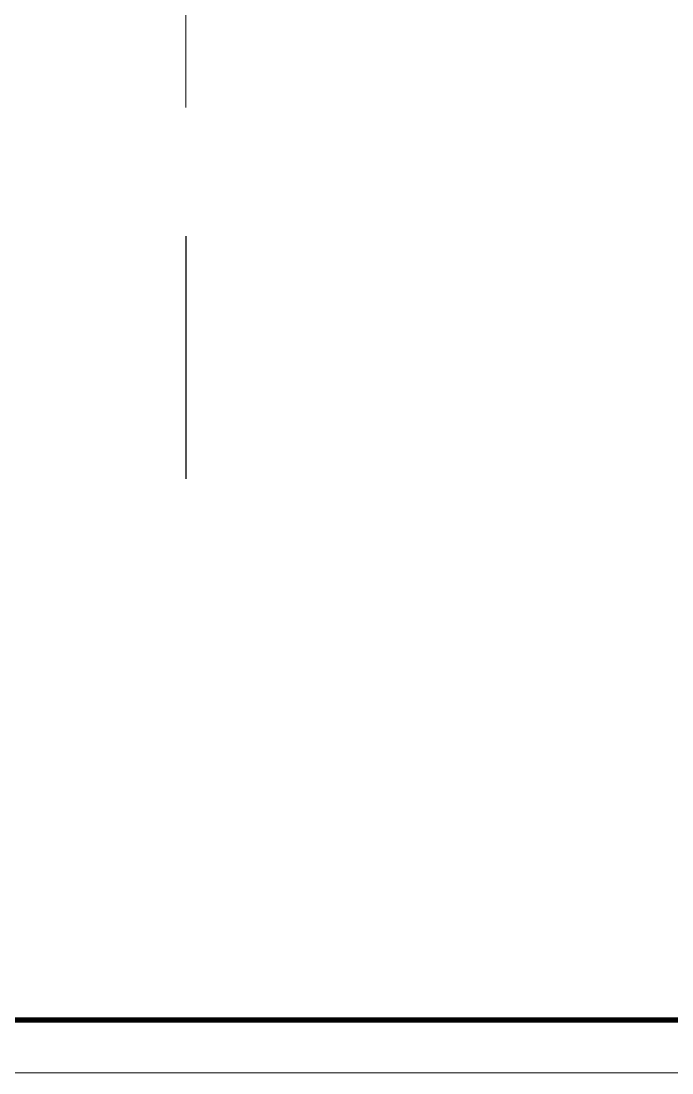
# Model space of a CAD drawing. Extents: x 1332633 to 1595679, y 264824 to 640777.
# Drawn here: x 1389582 to 1395708, y 439789 to 449693 of the extents above; entities that cross this region are included whole.
import ezdxf
from ezdxf.enums import TextEntityAlignment as Align

# ---------------------------------------------------------------- set-up
doc = ezdxf.new("R2010")
doc.units = 0
doc.header["$LTSCALE"] = 1000
doc.header["$MEASUREMENT"] = 0
doc.linetypes.add('DOTE', pattern=[2.42, 2, -0.2, 0.02, -0.2])
doc.layers.get('0').update_dxf_attribs({"linetype": 'CONTINUOUS'})
doc.layers.add('_公共_图框', color=4, linetype='CONTINUOUS', lineweight=5)
doc.layers.add('DOTE', color=1, linetype='DOTE', lineweight=13)
doc.layers.add('AXIS', color=3, linetype='CONTINUOUS')
doc.styles.add('图框文字', font='SIMKAI.TTF')

# ---------------------------------------------------------------- blocks, each defined once
blk = doc.blocks.new('vvxv')
at = {"layer": '_公共_图框'}
blk.add_lwpolyline([(-63000, 0), (0, 0), (0, 29700), (-63000, 29700)], close=True, dxfattribs=at)
at = {"layer": '_公共_图框', "const_width": 50}
blk.add_lwpolyline([(-61750, 500), (-500, 500), (-500, 29200), (-61750, 29200)], close=True, dxfattribs=at)
at = {"layer": '_公共_图框', "style": '图框文字'}
for tag, height, p in [('建设单位', 250, (-2500, 19150)), ('合作单位', 250, (-2527, 16841.6)), ('项目名称', 250, (-2500, 15150)), ('项目编号', 250, (-2500, 13150)), ('建筑', 175, (-1300, 2800)), ('方案深化', 175, (-1300, 2450)), ('1:100', 175, (-1300, 2100)), ('20090705', 175, (-1300, 1750)), ('图号', 175, (-1300, 1225))]:
    blk.add_attdef(tag, text='', height=height, dxfattribs=at).set_placement(p, align=Align.MIDDLE_CENTER)

msp = doc.modelspace()

# ---------------------------------------------------------------- linework, layer by layer
at = {"layer": 'AXIS'}
msp.add_line((1391132.3, 447665.8), (1391132.3, 445383.3), dxfattribs=at)
at = {"layer": 'DOTE'}
msp.add_line((1391132.3, 448877.7), (1391132.3, 465911.2), dxfattribs=at)

# ---------------------------------------------------------------- block references
msp.add_blockref('vvxv', (1401833.4, 439789.1))

doc.saveas('drawing.dxf')
